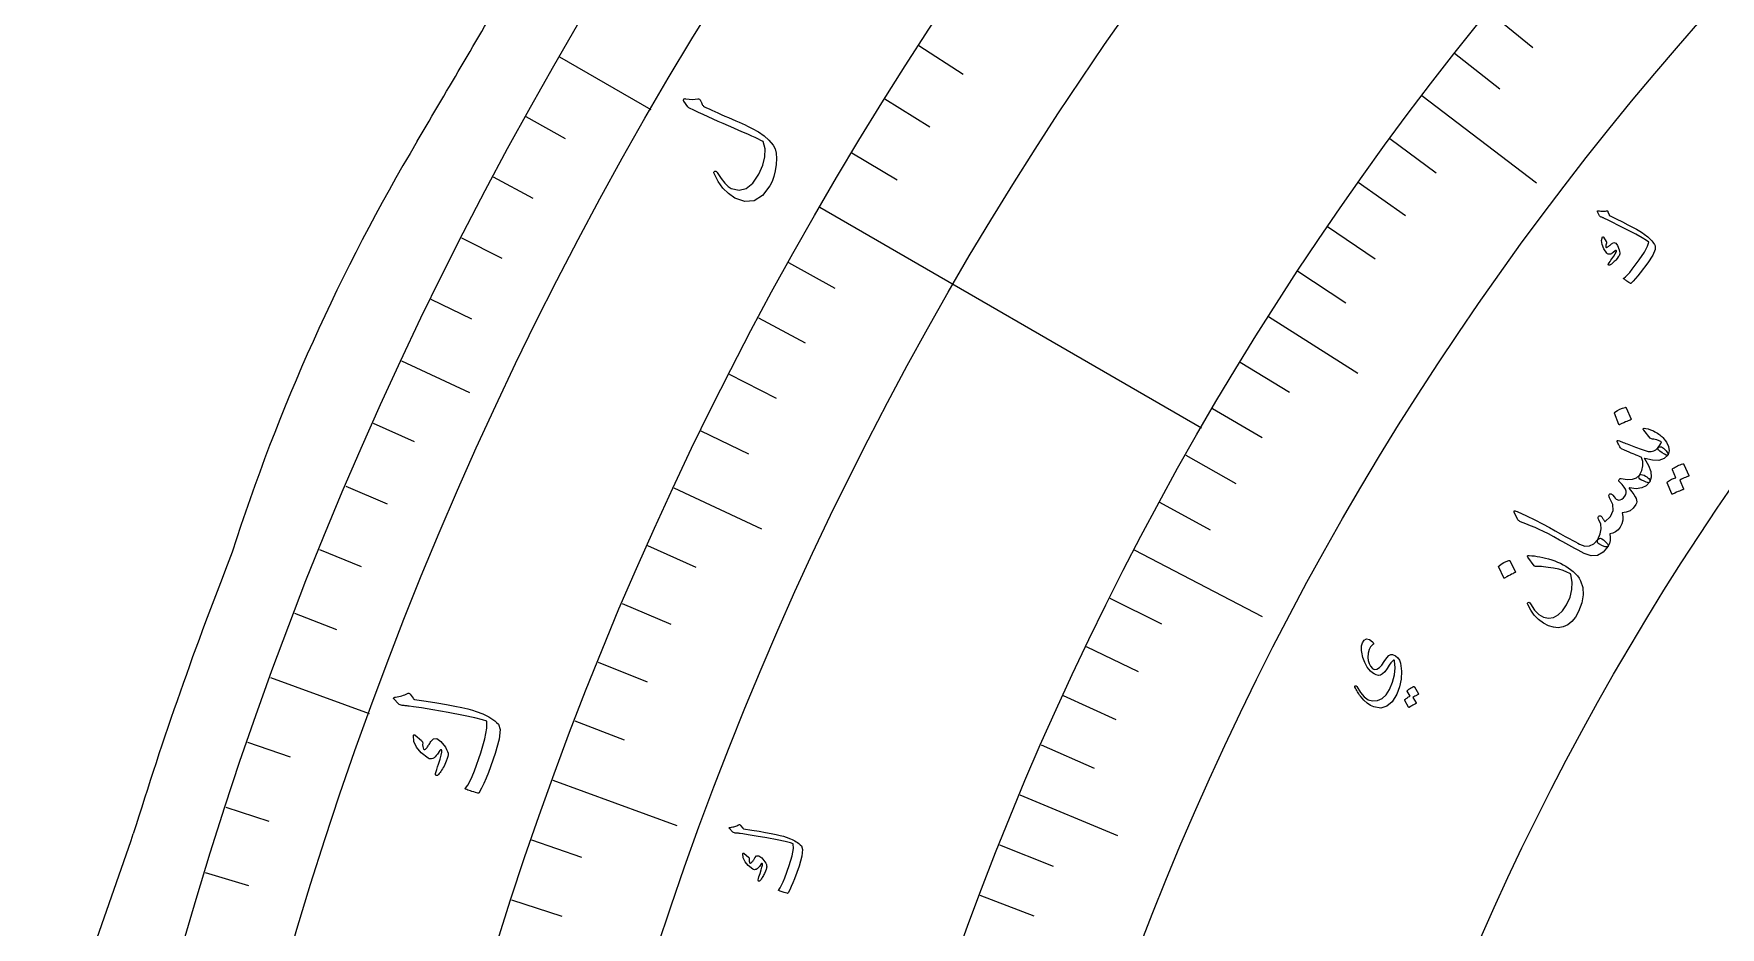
# Model space of a CAD drawing. Header units: millimetres. Extents: x -93 to 93, y -93 to 102.
# Drawn here: x -90.65 to -51.7, y 25.24 to 45.86 of the extents above; entities that cross this region are included whole.
import ezdxf

# ---------------------------------------------------------------- set-up
doc = ezdxf.new("R2010")
doc.units = ezdxf.units.MM
for name, color, linetype in [('CUT_OUTER', 1, 'Continuous'), ('ENGRAVE', 7, 'Continuous'), ('ENGRAVE_FINE', 8, 'Continuous'), ('TEXT', 5, 'Continuous')]:
    doc.layers.add(name, color=color, linetype=linetype)

msp = doc.modelspace()

# ---------------------------------------------------------------- linework, layer by layer
at = {"layer": 'CUT_OUTER'}
msp.add_lwpolyline([(-89.7564, 23.3626), (-88.3974, 27.2413), (-88.3506, 27.394)], dxfattribs=at)
for centre, radius, start, end in [((-836.2489, 488.5213), 875.9874, 329.4587963, 329.7382763), ((-42.4762, 19.9642), 45.7617, 149.22155, 162.27856), ((-0.1425, 0.0471), 92.35, 158.499901, 162.775151)]:
    msp.add_arc(centre, radius, start, end, dxfattribs=at)
at = {"layer": 'ENGRAVE'}
for points in [[(-78.5052, 45.325), (-76.4024, 44.1109)], [(-58.5949, 44.4342), (-55.9416, 42.4221)], [(-72.4972, 41.8562), (-63.6853, 36.7687)], [(-62.132, 39.3368), (-60.0687, 38.0305)], [(-82.1568, 38.3103), (-80.5849, 37.5774)], [(-75.8693, 35.3784), (-73.8405, 34.4324)], [(-65.2336, 33.9462), (-62.2796, 32.409)], [(-85.1831, 31.0041), (-82.9014, 30.1737)], [(-78.664, 28.6314), (-75.7956, 27.5873)], [(-67.8746, 28.2983), (-65.6207, 27.3586)]]:
    msp.add_lwpolyline(points, dxfattribs=at)
for radius in [90.65, 90.65, 88.2219, 83.7125, 83.7125, 80.1513, 73.5375, 73.5375, 69.6525, 62.4375, 62.4375]:
    msp.add_circle((0, 0), radius, dxfattribs=at)
at = {"layer": 'ENGRAVE_FINE'}
for points in [[(-57.0643, 46.3835), (-56.0307, 45.5433)], [(-70.2072, 45.5931), (-69.1832, 44.9281)], [(-57.8377, 45.4155), (-56.79, 44.5929)], [(-70.9922, 44.3609), (-69.9568, 43.7138)], [(-79.2843, 43.948), (-78.3741, 43.4435)], [(-59.3359, 43.4398), (-58.2611, 42.653)], [(-71.7556, 43.1151), (-70.709, 42.4863)], [(-80.0392, 42.5576), (-79.1204, 42.0691)], [(-60.0603, 42.4326), (-58.9724, 41.664)], [(-60.7679, 41.4129), (-59.6672, 40.6628)], [(-80.7697, 41.1542), (-79.8425, 40.6818)], [(-73.2166, 40.5846), (-72.1487, 39.9927)], [(-61.4585, 40.3808), (-60.3453, 39.6494)], [(-81.4757, 39.7383), (-80.5404, 39.2822)], [(-73.9138, 39.3006), (-72.8357, 38.7274)], [(-62.788, 38.281), (-61.6507, 37.5876)], [(-74.5884, 38.0047), (-73.5005, 37.4504)], [(-63.4263, 37.2138), (-62.2775, 36.5397)], [(-82.8129, 36.8707), (-81.8622, 36.4474)], [(-75.2403, 36.6971), (-74.1429, 36.1619)], [(-64.0468, 36.1354), (-62.8868, 35.4808)], [(-83.4438, 35.4198), (-82.4859, 35.0132)], [(-64.6493, 35.0461), (-63.4783, 34.4113)], [(-84.0492, 33.9581), (-83.0844, 33.5683)], [(-76.4752, 34.0489), (-75.3597, 33.5523)], [(-65.7994, 32.836), (-64.6076, 32.2413)], [(-84.6291, 32.4861), (-83.6576, 32.1131)], [(-77.0578, 32.7091), (-75.9338, 32.232)], [(-66.3466, 31.7158), (-65.1448, 31.1414)], [(-77.6169, 31.3593), (-76.4848, 30.9019)], [(-66.875, 30.586), (-65.6637, 30.0319)], [(-78.1524, 29.9999), (-77.0124, 29.5623)], [(-85.7113, 29.5128), (-84.7273, 29.174)], [(-67.3844, 29.4467), (-66.1638, 28.9133)], [(-86.2133, 28.0124), (-85.2236, 27.6908)], [(-79.1517, 27.2541), (-77.9972, 26.8566)], [(-68.3456, 27.1412), (-67.1076, 26.6496)], [(-86.689, 26.5035), (-85.6939, 26.1992)], [(-79.6153, 25.8686), (-78.4541, 25.4913)], [(-68.797, 25.9756), (-67.5509, 25.5051)]]:
    msp.add_lwpolyline(points, dxfattribs=at)
at = {"layer": 'TEXT'}
for points in [[(-75.6373, 44.306), (-75.6431, 44.3163), (-75.6455, 44.3266), (-75.6446, 44.337), (-75.6402, 44.3473), (-75.633, 44.3559), (-75.6234, 44.3611), (-75.6114, 44.363), (-75.597, 44.3615), (-75.5148, 44.3501), (-75.4405, 44.3458), (-75.3742, 44.3485), (-75.3158, 44.3584), (-75.2961, 44.3598), (-75.2783, 44.353), (-75.2624, 44.338), (-75.2485, 44.3147), (-75.2428, 44.3018), (-75.2372, 44.2894), (-75.2318, 44.2776), (-75.2265, 44.2663), (-75.2216, 44.2558), (-75.2172, 44.246), (-75.2132, 44.2371), (-75.2098, 44.2289), (-75.2032, 44.2146), (-75.1931, 44.2013), (-75.1795, 44.1889), (-75.1625, 44.1774), (-75.1107, 44.1516), (-75.0537, 44.1243), (-74.9916, 44.0954), (-74.9243, 44.0649), (-74.852, 44.0327), (-74.7748, 43.9986), (-74.6927, 43.9625), (-74.6057, 43.9245), (-74.5181, 43.8877), (-74.4362, 43.8525), (-74.3599, 43.8189), (-74.2892, 43.7868), (-74.2238, 43.7565), (-74.1634, 43.7278), (-74.1081, 43.7009), (-74.0579, 43.6758), (-73.9126, 43.5952), (-73.784, 43.5036), (-73.672, 43.4011), (-73.5766, 43.2877), (-73.5302, 43.2048), (-73.5023, 43.1025), (-73.4929, 42.9809), (-73.5019, 42.84), (-73.5253, 42.6956), (-73.5576, 42.566), (-73.599, 42.4513), (-73.6495, 42.3515), (-73.8223, 42.1281), (-74.014, 42.0066), (-74.2253, 41.9871), (-74.4563, 42.07), (-74.606, 42.1713), (-74.7364, 42.2993), (-74.8473, 42.454), (-74.9385, 42.6356), (-74.9428, 42.6479), (-74.9436, 42.6588), (-74.9409, 42.6681), (-74.9348, 42.676), (-74.9261, 42.6831), (-74.9176, 42.6875), (-74.9093, 42.689), (-74.9011, 42.6877), (-74.8901, 42.6839), (-74.8807, 42.678), (-74.8729, 42.6702), (-74.8667, 42.6604), (-74.775, 42.5197), (-74.6905, 42.4108), (-74.6135, 42.3337), (-74.544, 42.2882), (-74.3612, 42.2484), (-74.1934, 42.2911), (-74.0405, 42.416), (-73.9019, 42.6232), (-73.8108, 42.8294), (-73.7639, 43.0226), (-73.7613, 43.203), (-73.8031, 43.3707), (-73.8548, 43.398), (-73.9158, 43.4287), (-73.9863, 43.4627), (-74.0663, 43.5001), (-74.1559, 43.5407), (-74.2555, 43.5845), (-74.3652, 43.6315), (-74.4848, 43.6816), (-74.6075, 43.7345), (-74.728, 43.787), (-74.8463, 43.8392), (-74.9624, 43.8911), (-75.0762, 43.9427), (-75.1876, 43.9944), (-75.2965, 44.046), (-75.4029, 44.0977), (-75.5079, 44.1433), (-75.5188, 44.1504), (-75.5283, 44.1582), (-75.5364, 44.1666), (-75.5431, 44.1758)], [(-54.5115, 41.7741), (-54.4865, 41.77), (-54.462, 41.767), (-54.4382, 41.7651), (-54.415, 41.7644), (-54.3923, 41.7649), (-54.3701, 41.7667), (-54.3483, 41.7699), (-54.3269, 41.7744), (-54.3168, 41.7746), (-54.3081, 41.7707), (-54.301, 41.7625), (-54.2955, 41.7502), (-54.2691, 41.6818), (-54.2659, 41.6747), (-54.263, 41.6691), (-54.2602, 41.665), (-54.2577, 41.6623), (-54.1021, 41.5867), (-53.9624, 41.5174), (-53.8384, 41.4543), (-53.73, 41.3976), (-53.6376, 41.3472), (-53.5612, 41.3032), (-53.5008, 41.2656), (-53.4564, 41.2343), (-53.3754, 41.1718), (-53.3508, 41.1505), (-53.3271, 41.1279), (-53.3042, 41.104), (-53.2822, 41.0788), (-53.2611, 41.0522), (-53.241, 41.0241), (-53.2219, 40.9944), (-53.2038, 40.9633), (-53.2028, 40.8834), (-53.2601, 40.7536), (-53.3753, 40.5734), (-53.548, 40.3424), (-53.6046, 40.2723), (-53.6588, 40.2088), (-53.7106, 40.1519), (-53.7599, 40.1015), (-53.7659, 40.0981), (-53.7719, 40.0968), (-53.7778, 40.0978), (-53.7837, 40.1011), (-53.8104, 40.1187), (-53.8347, 40.1349), (-53.8564, 40.1497), (-53.8755, 40.1631), (-53.8924, 40.1752), (-53.9071, 40.1863), (-53.9197, 40.1963), (-53.9302, 40.2051), (-53.9358, 40.2105), (-53.9376, 40.2152), (-53.9356, 40.2194), (-53.9298, 40.2231), (-53.8889, 40.2533), (-53.8426, 40.297), (-53.791, 40.3544), (-53.734, 40.4252), (-53.5705, 40.6419), (-53.4522, 40.8186), (-53.3795, 40.956), (-53.3526, 41.0541), (-53.4031, 41.0928), (-53.5025, 41.153), (-53.651, 41.2347), (-53.8486, 41.3377), (-54.0477, 41.4391), (-54.1988, 41.5152), (-54.3018, 41.5659), (-54.3568, 41.5914), (-54.3721, 41.598), (-54.3865, 41.6042), (-54.3998, 41.6099), (-54.4122, 41.6152), (-54.4235, 41.62), (-54.4336, 41.6242), (-54.4425, 41.6278), (-54.4502, 41.6308), (-54.4662, 41.6384), (-54.4797, 41.6481), (-54.4907, 41.6598), (-54.4991, 41.6736), (-54.5375, 41.7539), (-54.5398, 41.7598), (-54.5404, 41.7648), (-54.5394, 41.7689), (-54.5368, 41.772), (-54.5315, 41.7744), (-54.5256, 41.7755), (-54.5189, 41.7754), (-54.5115, 41.7741)], [(-54.4241, 41.1718), (-54.4212, 41.1747), (-54.4179, 41.1765), (-54.4141, 41.1772), (-54.4097, 41.1769), (-54.4067, 41.1756), (-54.4037, 41.1736), (-54.4008, 41.1711), (-54.3981, 41.1681), (-54.3365, 41.0659), (-54.3308, 41.0548), (-54.3274, 41.0451), (-54.3262, 41.0368), (-54.3272, 41.0298), (-54.3372, 41.0042), (-54.343, 40.9803), (-54.3444, 40.9581), (-54.3417, 40.9377), (-54.3374, 40.9309), (-54.3285, 40.9292), (-54.3151, 40.9326), (-54.2972, 40.9412), (-54.2869, 40.9481), (-54.2766, 40.9556), (-54.2662, 40.9635), (-54.2557, 40.9719), (-54.2452, 40.9808), (-54.2345, 40.9905), (-54.2236, 41.0008), (-54.2125, 41.0118), (-54.1627, 41.0411), (-54.1162, 41.0273), (-54.0732, 40.9706), (-54.0335, 40.8711), (-54.0255, 40.8364), (-54.0219, 40.8058), (-54.0228, 40.7792), (-54.0282, 40.7567), (-54.0384, 40.7352), (-54.0562, 40.7083), (-54.0817, 40.676), (-54.1148, 40.6382), (-54.1321, 40.6193), (-54.1493, 40.6019), (-54.1663, 40.5859), (-54.1831, 40.5715), (-54.1994, 40.5584), (-54.215, 40.5463), (-54.2298, 40.5353), (-54.2438, 40.5253), (-54.2543, 40.5205), (-54.2638, 40.5186), (-54.2721, 40.5194), (-54.2793, 40.523), (-54.2852, 40.529), (-54.2875, 40.5357), (-54.2864, 40.543), (-54.2819, 40.5511), (-54.2659, 40.5757), (-54.2474, 40.6033), (-54.2263, 40.6338), (-54.2026, 40.6674), (-54.1584, 40.73), (-54.126, 40.7805), (-54.1056, 40.8191), (-54.0972, 40.8456), (-54.0972, 40.8498), (-54.0987, 40.8532), (-54.1017, 40.8559), (-54.1064, 40.8578), (-54.1099, 40.8581), (-54.1141, 40.857), (-54.1191, 40.8545), (-54.1248, 40.8506), (-54.1732, 40.8108), (-54.1943, 40.7949), (-54.215, 40.7831), (-54.235, 40.7755), (-54.2546, 40.7721), (-54.2746, 40.7719), (-54.2921, 40.776), (-54.307, 40.7844), (-54.3194, 40.7971), (-54.3906, 40.8987), (-54.4318, 40.9951), (-54.443, 41.0861), (-54.4241, 41.1718)], [(-54.1419, 37.1026), (-54.1429, 37.1081), (-54.1417, 37.114), (-54.1383, 37.1204), (-54.1327, 37.1272), (-54.0774, 37.1642), (-54.0196, 37.195), (-53.9592, 37.2198), (-53.8964, 37.2384), (-53.8884, 37.2389), (-53.882, 37.2371), (-53.8772, 37.2331), (-53.874, 37.2267), (-53.7624, 36.969), (-53.7609, 36.9613), (-53.7638, 36.9546), (-53.7711, 36.9491), (-53.7829, 36.9448), (-53.7931, 36.941), (-53.8088, 36.9347), (-53.83, 36.926), (-53.8567, 36.9148), (-53.889, 36.9008), (-53.9274, 36.8836), (-53.9716, 36.8633), (-54.0218, 36.8398), (-54.0293, 36.8372), (-54.0349, 36.8372), (-54.0388, 36.8399), (-54.0409, 36.8451)], [(-53.4672, 36.7126), (-53.4784, 36.7292), (-53.4805, 36.7418), (-53.4733, 36.7504), (-53.457, 36.7552), (-53.4179, 36.7536), (-53.3696, 36.7427), (-53.3119, 36.7225), (-53.2449, 36.693), (-53.2114, 36.6765), (-53.1798, 36.6591), (-53.1503, 36.641), (-53.1226, 36.6221), (-53.0969, 36.6025), (-53.0728, 36.5825), (-53.0505, 36.5621), (-53.03, 36.5411), (-52.9447, 36.4344), (-52.8959, 36.3326), (-52.8835, 36.2357), (-52.9075, 36.1438), (-52.9228, 36.1328), (-52.9511, 36.1369), (-52.9924, 36.1559), (-53.0467, 36.1899), (-53.0982, 36.2281), (-53.1309, 36.2596), (-53.145, 36.2845), (-53.1403, 36.3028), (-53.1175, 36.3309), (-53.0957, 36.3639), (-53.0747, 36.4018), (-53.0547, 36.4445), (-53.1131, 36.469), (-53.1633, 36.4869), (-53.2052, 36.4981), (-53.2389, 36.5027), (-53.2659, 36.5052), (-53.2881, 36.5099), (-53.3053, 36.517), (-53.3176, 36.5264)], [(-53.9801, 36.2811), (-53.9912, 36.2895), (-54.0045, 36.3051), (-54.0201, 36.3279), (-54.0379, 36.358), (-54.0538, 36.388), (-54.0664, 36.4124), (-54.0757, 36.4312), (-54.0816, 36.4445), (-54.0815, 36.4621), (-54.0731, 36.4712), (-54.0562, 36.4717), (-54.0309, 36.4637), (-54.0145, 36.457), (-53.9948, 36.4493), (-53.9717, 36.4405), (-53.9454, 36.4307), (-53.9161, 36.4196), (-53.8843, 36.4071), (-53.85, 36.393), (-53.8131, 36.3775), (-53.6567, 36.3165), (-53.5301, 36.2703), (-53.4331, 36.2388), (-53.3658, 36.2222), (-53.2987, 36.2196), (-53.2388, 36.2321), (-53.186, 36.2599), (-53.1403, 36.3028), (-53.1275, 36.3153), (-53.1128, 36.3237), (-53.0962, 36.3279), (-53.0776, 36.3279), (-53.0563, 36.3237), (-53.0357, 36.3143), (-53.0157, 36.2997), (-52.9965, 36.28), (-52.9504, 36.2309), (-52.9201, 36.1919), (-52.9058, 36.1628), (-52.9075, 36.1438), (-52.9994, 36.0573), (-53.1195, 36.0146), (-53.268, 36.0157), (-53.4449, 36.0606), (-53.4515, 36.0616), (-53.4551, 36.0609), (-53.4554, 36.0586), (-53.4527, 36.0546), (-53.357, 35.8994), (-53.3049, 35.7579), (-53.2962, 35.6301), (-53.3311, 35.5157), (-53.3393, 35.5055), (-53.351, 35.5), (-53.3661, 35.4991), (-53.3848, 35.5029), (-53.4094, 35.5116), (-53.4397, 35.5236), (-53.4758, 35.5389), (-53.5177, 35.5577), (-53.5553, 35.5807), (-53.5758, 35.6075), (-53.5793, 35.6379), (-53.5658, 35.672), (-53.5121, 35.7803), (-53.4868, 35.8847), (-53.4898, 35.9852), (-53.5212, 36.0819), (-53.529, 36.0886), (-53.548, 36.0982), (-53.5784, 36.1106), (-53.62, 36.1259), (-53.6458, 36.1353), (-53.677, 36.1478), (-53.7139, 36.1632), (-53.7562, 36.1817), (-53.804, 36.2029), (-53.8573, 36.2265), (-53.916, 36.2526), (-53.9801, 36.2811)], [(-52.8042, 35.7999), (-52.8053, 35.8053), (-52.8042, 35.8111), (-52.8009, 35.8173), (-52.7955, 35.8239), (-52.7689, 35.8426), (-52.7418, 35.8598), (-52.7143, 35.8755), (-52.6863, 35.8898), (-52.6577, 35.9026), (-52.628, 35.9141), (-52.5975, 35.9241), (-52.5659, 35.9328), (-52.5578, 35.9332), (-52.551, 35.931), (-52.5453, 35.9265), (-52.5409, 35.9195), (-52.4274, 35.6632), (-52.4271, 35.6581), (-52.4304, 35.6532), (-52.4374, 35.6485), (-52.4481, 35.6439), (-52.4567, 35.6416), (-52.4694, 35.637), (-52.4863, 35.6301), (-52.5073, 35.6209), (-52.5327, 35.6094), (-52.5629, 35.5954), (-52.5977, 35.5791), (-52.6372, 35.5603), (-52.5493, 35.3601), (-52.5476, 35.3525), (-52.5503, 35.346), (-52.5574, 35.3406), (-52.569, 35.3364), (-52.579, 35.3327), (-52.5944, 35.3266), (-52.6152, 35.3182), (-52.6414, 35.3073), (-52.6731, 35.2937), (-52.7107, 35.277), (-52.7541, 35.2572), (-52.8032, 35.2344), (-52.8098, 35.233), (-52.8149, 35.2338), (-52.8185, 35.2369), (-52.8206, 35.2423), (-52.9267, 35.495), (-52.9278, 35.5003), (-52.9267, 35.5061), (-52.9235, 35.5124), (-52.9181, 35.519), (-52.8967, 35.5357), (-52.8744, 35.551), (-52.8515, 35.5649), (-52.8279, 35.5774), (-52.8038, 35.5885), (-52.7792, 35.5985), (-52.7543, 35.6072), (-52.729, 35.6148)], [(-54.5045, 34.6429), (-54.5136, 34.6603), (-54.5194, 34.6765), (-54.5217, 34.6914), (-54.5206, 34.7051), (-54.5163, 34.7167), (-54.5087, 34.7254), (-54.4979, 34.731), (-54.4839, 34.7337), (-54.4685, 34.732), (-54.4535, 34.7245), (-54.4389, 34.7113), (-54.4248, 34.6923), (-54.4187, 34.6811), (-54.4122, 34.6699), (-54.4052, 34.6586), (-54.3978, 34.6473), (-54.3903, 34.6357), (-54.3831, 34.6236), (-54.3763, 34.611), (-54.3697, 34.598), (-54.238, 34.721), (-54.1751, 34.8542), (-54.1809, 34.9981), (-54.2555, 35.1528), (-54.2646, 35.1701), (-54.2705, 35.1858), (-54.2732, 35.2), (-54.2728, 35.2125), (-54.2685, 35.2242), (-54.2613, 35.2331), (-54.2513, 35.2392), (-54.2384, 35.2425), (-54.2242, 35.242), (-54.2105, 35.2365), (-54.1971, 35.2262), (-54.1841, 35.211), (-54.1539, 35.1723), (-54.127, 35.1422), (-54.1033, 35.1207), (-54.0829, 35.108), (-54.0483, 35.0983), (-54.0127, 35.1024), (-53.9761, 35.1203), (-53.9385, 35.1518), (-53.9054, 35.1912), (-53.8839, 35.2298), (-53.8741, 35.2677), (-53.876, 35.3048), (-53.8916, 35.3463), (-53.923, 35.3973), (-53.9702, 35.4578), (-54.0332, 35.5277), (-54.0404, 35.5367), (-54.0429, 35.5472), (-54.0406, 35.5593), (-54.0335, 35.5729), (-54.0236, 35.5852), (-54.0127, 35.593), (-54.001, 35.5966), (-53.9884, 35.5958), (-53.8474, 35.5759), (-53.7297, 35.5823), (-53.6353, 35.6152), (-53.5641, 35.6746), (-53.5473, 35.6857), (-53.5246, 35.6886), (-53.4961, 35.6834), (-53.4617, 35.67), (-53.4262, 35.6531), (-53.3959, 35.6345), (-53.371, 35.6144), (-53.3514, 35.5927), (-53.3353, 35.5698), (-53.3263, 35.5498), (-53.3243, 35.5326), (-53.3294, 35.5183), (-53.4113, 35.4301), (-53.516, 35.3774), (-53.6436, 35.36), (-53.7942, 35.378), (-53.8019, 35.3791), (-53.8059, 35.3773), (-53.8062, 35.3726), (-53.8027, 35.365), (-53.7441, 35.292), (-53.698, 35.2291), (-53.6644, 35.1764), (-53.6434, 35.1338), (-53.6333, 35.0959), (-53.631, 35.0598), (-53.6363, 35.0255), (-53.6493, 34.993), (-53.7115, 34.9101), (-53.7855, 34.8511), (-53.8716, 34.8158), (-53.9696, 34.8044), (-53.9513, 34.7163), (-53.9519, 34.6322), (-53.9712, 34.5519), (-54.0094, 34.4754), (-54.0598, 34.4106), (-54.1173, 34.3628), (-54.1822, 34.3319), (-54.2542, 34.318), (-54.242, 34.2373), (-54.2435, 34.1633), (-54.259, 34.0957), (-54.2883, 34.0346), (-54.3135, 34.019), (-54.3579, 34.0223), (-54.4215, 34.0444), (-54.5042, 34.0854), (-54.5262, 34.103), (-54.5373, 34.1254), (-54.5377, 34.1525), (-54.5272, 34.1844), (-54.4712, 34.3154), (-54.4487, 34.4355), (-54.4598, 34.5446), (-54.5045, 34.6429)], [(-56.4575, 34.8179), (-56.4623, 34.8282), (-56.4645, 34.8364), (-56.4644, 34.8427), (-56.4617, 34.847), (-56.4542, 34.8513), (-56.4401, 34.8506), (-56.4195, 34.8449), (-56.3922, 34.8343), (-56.1793, 34.7338), (-55.9839, 34.6383), (-55.8061, 34.5479), (-55.6458, 34.4627), (-55.5101, 34.3876), (-55.3884, 34.3204), (-55.2807, 34.2612), (-55.1869, 34.2099), (-55.1072, 34.1664), (-55.0417, 34.1305), (-54.9903, 34.1022), (-54.9531, 34.0816), (-54.8303, 34.0381), (-54.7185, 34.0408), (-54.6175, 34.0895), (-54.5272, 34.1844), (-54.5003, 34.2096), (-54.4696, 34.2172), (-54.4351, 34.2073), (-54.3969, 34.1798), (-54.342, 34.1281), (-54.3056, 34.0867), (-54.2877, 34.0555), (-54.2883, 34.0346), (-54.4038, 33.8949), (-54.5346, 33.8202), (-54.681, 33.8106), (-54.8432, 33.8664), (-54.9144, 33.9033), (-54.9854, 33.9409), (-55.0563, 33.979), (-55.1271, 34.0177), (-55.1979, 34.0569), (-55.2687, 34.0963), (-55.3396, 34.136), (-55.4105, 34.1759), (-55.5457, 34.2524), (-55.669, 34.3186), (-55.7804, 34.3747), (-55.8799, 34.4206), (-55.977, 34.4622), (-56.0812, 34.5052), (-56.1925, 34.5498), (-56.311, 34.5959), (-56.3317, 34.6051), (-56.3489, 34.6164), (-56.3626, 34.6297), (-56.3727, 34.645)], [(-56.8185, 33.553), (-56.8198, 33.5584), (-56.819, 33.5644), (-56.816, 33.571), (-56.8108, 33.5782), (-56.758, 33.6191), (-56.7022, 33.6541), (-56.6435, 33.6831), (-56.5819, 33.7061), (-56.574, 33.7072), (-56.5675, 33.7059), (-56.5624, 33.7022), (-56.5588, 33.696), (-56.4305, 33.4457), (-56.4285, 33.4381), (-56.4309, 33.4312), (-56.4379, 33.4252), (-56.4494, 33.42), (-56.4594, 33.4155), (-56.4746, 33.4081), (-56.4952, 33.3979), (-56.5212, 33.3848), (-56.5526, 33.3685), (-56.5898, 33.3487), (-56.6327, 33.3252), (-56.6813, 33.2981), (-56.6886, 33.295), (-56.6943, 33.2947), (-56.6983, 33.297), (-56.7008, 33.3022)], [(-56.1129, 33.8184), (-56.0539, 33.8139), (-55.9933, 33.8074), (-55.9311, 33.799), (-55.8674, 33.7886), (-55.8019, 33.7758), (-55.7346, 33.76), (-55.6654, 33.7411), (-55.5944, 33.7193), (-55.5249, 33.6953), (-55.4579, 33.6686), (-55.3932, 33.6392), (-55.3308, 33.6071), (-55.2706, 33.5721), (-55.2124, 33.5342), (-55.1561, 33.4935), (-55.1019, 33.4498), (-55.0478, 33.3992), (-55.0013, 33.3468), (-54.9622, 33.2926), (-54.9307, 33.2367), (-54.8769, 33.0791), (-54.8659, 32.9085), (-54.8976, 32.7246), (-54.9718, 32.5272), (-55.0449, 32.396), (-55.1289, 32.2928), (-55.224, 32.2174), (-55.3303, 32.1699), (-55.4415, 32.1522), (-55.5546, 32.161), (-55.6695, 32.1962), (-55.7862, 32.258), (-55.8983, 32.3434), (-55.9957, 32.4435), (-56.0781, 32.5582), (-56.1455, 32.6876), (-56.1514, 32.7054), (-56.1522, 32.7198), (-56.1477, 32.7306), (-56.138, 32.7379), (-56.1243, 32.742), (-56.1109, 32.7376), (-56.098, 32.7248), (-56.0854, 32.7036), (-55.9904, 32.5583), (-55.8886, 32.4547), (-55.7803, 32.3928), (-55.6657, 32.3722), (-55.5533, 32.3909), (-55.4475, 32.4478), (-55.348, 32.5431), (-55.2548, 32.6765), (-55.1713, 32.8552), (-55.1262, 33.0319), (-55.1194, 33.2071), (-55.151, 33.3809), (-55.1531, 33.3854), (-55.1573, 33.3902), (-55.1635, 33.3954), (-55.1719, 33.4009), (-55.2414, 33.4377), (-55.3282, 33.4708), (-55.4324, 33.5001), (-55.554, 33.5256), (-55.6166, 33.5363), (-55.6752, 33.5454), (-55.7299, 33.5531), (-55.7807, 33.5593), (-55.8275, 33.5637), (-55.8702, 33.5661), (-55.9089, 33.5666), (-55.9435, 33.565), (-55.9612, 33.565), (-55.9757, 33.5677), (-55.9872, 33.5732), (-55.9957, 33.5816), (-56.1455, 33.7825), (-56.1525, 33.7971), (-56.1494, 33.8079), (-56.1362, 33.8151), (-56.1129, 33.8184)], [(-59.725, 31.7623), (-59.7768, 31.713), (-59.813, 31.6465), (-59.8337, 31.5629), (-59.8388, 31.4623), (-59.8299, 31.3921), (-59.8095, 31.327), (-59.7777, 31.2668), (-59.7343, 31.2116), (-59.7243, 31.2031), (-59.7126, 31.1967), (-59.6993, 31.1924), (-59.6843, 31.1901), (-59.6294, 31.1988), (-59.5738, 31.2323), (-59.5175, 31.2907), (-59.4604, 31.3739), (-59.4048, 31.4564), (-59.3542, 31.5109), (-59.3087, 31.5373), (-59.2682, 31.5358), (-59.2, 31.5017), (-59.1471, 31.4567), (-59.1094, 31.4007), (-59.087, 31.3338), (-59.0652, 31.148), (-59.0723, 30.9665), (-59.1083, 30.7891), (-59.1731, 30.6157), (-59.2776, 30.4437), (-59.4005, 30.3379), (-59.5421, 30.2981), (-59.7027, 30.3245), (-59.7798, 30.3605), (-59.8567, 30.4132), (-59.9332, 30.4828), (-60.0094, 30.5692), (-60.0292, 30.5959), (-60.0479, 30.6225), (-60.0654, 30.6489), (-60.0819, 30.6753), (-60.0973, 30.7017), (-60.1116, 30.7284), (-60.125, 30.7552), (-60.1374, 30.7824), (-60.1415, 30.7956), (-60.1409, 30.8053), (-60.1357, 30.8115), (-60.1258, 30.8141), (-60.1158, 30.8132), (-60.107, 30.8097), (-60.0995, 30.8036), (-60.0933, 30.7951), (-60.0093, 30.6555), (-59.9212, 30.5535), (-59.8294, 30.4889), (-59.7337, 30.4614), (-59.6144, 30.4689), (-59.5091, 30.5154), (-59.4176, 30.6009), (-59.3399, 30.7252), (-59.2668, 30.8984), (-59.223, 31.0659), (-59.2084, 31.228), (-59.2231, 31.3848), (-59.2258, 31.3952), (-59.2309, 31.4013), (-59.2382, 31.403), (-59.2479, 31.4003), (-59.273, 31.382), (-59.3058, 31.3446), (-59.3463, 31.288), (-59.3944, 31.2122), (-59.4467, 31.1368), (-59.4977, 31.085), (-59.5474, 31.0569), (-59.5959, 31.0524), (-59.6443, 31.0638), (-59.6907, 31.0841), (-59.7351, 31.1134), (-59.7774, 31.1516), (-59.852, 31.2431), (-59.9105, 31.3468), (-59.9529, 31.4626), (-59.979, 31.5905), (-59.9838, 31.6235), (-59.9866, 31.6545), (-59.9874, 31.6836), (-59.9864, 31.7108), (-59.9835, 31.7361), (-59.979, 31.7593), (-59.973, 31.7805), (-59.9653, 31.7996), (-59.9212, 31.8669), (-59.8673, 31.8939), (-59.8039, 31.8806), (-59.7308, 31.8271), (-59.714, 31.8072), (-59.7075, 31.7897), (-59.7111, 31.7748), (-59.725, 31.7623)], [(-58.9293, 30.6865), (-58.9304, 30.69), (-58.9302, 30.6939), (-58.9285, 30.6982), (-58.9254, 30.703), (-58.9092, 30.7174), (-58.8926, 30.7309), (-58.8756, 30.7434), (-58.8582, 30.755), (-58.8403, 30.7657), (-58.8215, 30.7755), (-58.8021, 30.7846), (-58.7819, 30.7928), (-58.7766, 30.7936), (-58.7719, 30.7928), (-58.7678, 30.7902), (-58.7643, 30.7859), (-58.6693, 30.625), (-58.6686, 30.6217), (-58.6705, 30.6181), (-58.6748, 30.6144), (-58.6815, 30.6106), (-58.687, 30.6084), (-58.695, 30.6044), (-58.7057, 30.5985), (-58.7189, 30.5908), (-58.7349, 30.5812), (-58.7538, 30.5696), (-58.7756, 30.5561), (-58.8003, 30.5406), (-58.7268, 30.4147), (-58.7251, 30.4098), (-58.7264, 30.4053), (-58.7307, 30.4012), (-58.7381, 30.3975), (-58.7444, 30.3943), (-58.7542, 30.3891), (-58.7673, 30.3819), (-58.7838, 30.3727), (-58.8038, 30.3613), (-58.8275, 30.3474), (-58.8547, 30.331), (-58.8856, 30.3121), (-58.8898, 30.3107), (-58.8932, 30.3109), (-58.8959, 30.3127), (-58.8976, 30.316), (-58.987, 30.4754), (-58.9882, 30.4789), (-58.9879, 30.4828), (-58.9862, 30.4871), (-58.9832, 30.4919), (-58.9702, 30.5046), (-58.9567, 30.5164), (-58.9426, 30.5273), (-58.9279, 30.5374), (-58.9127, 30.5466), (-58.8973, 30.5551), (-58.8814, 30.5628), (-58.8652, 30.5697)], [(-82.2985, 30.5492), (-82.2583, 30.5547), (-82.2195, 30.5617), (-82.1821, 30.5702), (-82.1462, 30.5801), (-82.1117, 30.5916), (-82.0786, 30.6049), (-82.0467, 30.6201), (-82.0161, 30.6372), (-82.0006, 30.6423), (-81.9855, 30.6403), (-81.9709, 30.6312), (-81.9567, 30.6149), (-81.8842, 30.5225), (-81.8761, 30.5131), (-81.8689, 30.5059), (-81.8628, 30.5009), (-81.8576, 30.498), (-81.5842, 30.4557), (-81.3378, 30.4154), (-81.1184, 30.3772), (-80.9261, 30.3414), (-80.761, 30.3078), (-80.6235, 30.2763), (-80.5134, 30.247), (-80.4309, 30.22), (-80.2776, 30.1625), (-80.23, 30.1415), (-80.1831, 30.1181), (-80.1369, 30.0922), (-80.0914, 30.064), (-80.0466, 30.0332), (-80.0027, 29.9996), (-79.9596, 29.9632), (-79.9172, 29.9241), (-79.8781, 29.8026), (-79.9046, 29.5774), (-79.9957, 29.248), (-80.1502, 28.8139), (-80.2035, 28.6801), (-80.2561, 28.5576), (-80.308, 28.4462), (-80.3594, 28.3459), (-80.3669, 28.3378), (-80.3755, 28.3331), (-80.385, 28.3319), (-80.3955, 28.334), (-80.4448, 28.3482), (-80.4895, 28.3614), (-80.5297, 28.3737), (-80.5653, 28.3851), (-80.5968, 28.3956), (-80.6246, 28.4055), (-80.6486, 28.4147), (-80.6688, 28.4233), (-80.6799, 28.4287), (-80.685, 28.4352), (-80.6839, 28.4425), (-80.6768, 28.4508), (-80.6286, 28.5164), (-80.5787, 28.6052), (-80.5271, 28.7172), (-80.4737, 28.8524), (-80.3264, 29.2606), (-80.229, 29.5864), (-80.1824, 29.8306), (-80.1875, 29.9932), (-80.2829, 30.0287), (-80.4633, 30.0741), (-80.7287, 30.1292), (-81.0794, 30.1937), (-81.4316, 30.2551), (-81.6985, 30.3002), (-81.88, 30.3292), (-81.976, 30.3423), (-82.0026, 30.3451), (-82.0275, 30.3477), (-82.0506, 30.3502), (-82.0721, 30.3524), (-82.0916, 30.3544), (-82.109, 30.3561), (-82.1243, 30.3574), (-82.1375, 30.3584), (-82.1657, 30.3625), (-82.1908, 30.3709), (-82.2131, 30.3836), (-82.2323, 30.4008), (-82.3289, 30.5057), (-82.3351, 30.5137), (-82.3384, 30.5211), (-82.3388, 30.5279), (-82.3363, 30.534), (-82.3293, 30.5401), (-82.3207, 30.5447), (-82.3105, 30.5477), (-82.2985, 30.5492)], [(-81.8816, 29.6671), (-81.8787, 29.6728), (-81.8745, 29.6771), (-81.8689, 29.6801), (-81.8621, 29.6817), (-81.8568, 29.6811), (-81.8514, 29.6796), (-81.8458, 29.6771), (-81.8402, 29.6737), (-81.6978, 29.5465), (-81.6839, 29.5322), (-81.674, 29.519), (-81.6682, 29.5068), (-81.6665, 29.4956), (-81.6697, 29.4516), (-81.6672, 29.4123), (-81.659, 29.3777), (-81.6452, 29.3478), (-81.6353, 29.3393), (-81.621, 29.3409), (-81.6022, 29.3525), (-81.5788, 29.3742), (-81.5663, 29.3898), (-81.554, 29.4061), (-81.5419, 29.4231), (-81.5299, 29.4409), (-81.518, 29.4596), (-81.5062, 29.4794), (-81.4944, 29.5004), (-81.4826, 29.5225), (-81.4202, 29.591), (-81.3427, 29.592), (-81.2502, 29.5256), (-81.1424, 29.3921), (-81.1138, 29.3429), (-81.0939, 29.2977), (-81.0828, 29.2567), (-81.0804, 29.2197), (-81.0857, 29.1819), (-81.1002, 29.1323), (-81.1239, 29.0708), (-81.1566, 28.9974), (-81.1741, 28.9602), (-81.192, 28.9253), (-81.2104, 28.8929), (-81.2293, 28.8629), (-81.2481, 28.835), (-81.2661, 28.8091), (-81.2835, 28.7852), (-81.3001, 28.7633), (-81.314, 28.751), (-81.3275, 28.7435), (-81.3406, 28.7408), (-81.3534, 28.7429), (-81.3651, 28.7493), (-81.3719, 28.7583), (-81.3737, 28.7701), (-81.3705, 28.7846), (-81.3579, 28.8298), (-81.3426, 28.8808), (-81.3249, 28.9376), (-81.3046, 29.0002), (-81.2666, 29.117), (-81.2411, 29.2097), (-81.2282, 29.2783), (-81.2279, 29.3229), (-81.2297, 29.3294), (-81.2336, 29.3339), (-81.2396, 29.3365), (-81.2476, 29.3372), (-81.2531, 29.336), (-81.2591, 29.3324), (-81.2655, 29.3262), (-81.2724, 29.3175), (-81.3275, 29.2336), (-81.3523, 29.1991), (-81.3783, 29.1713), (-81.4054, 29.1502), (-81.4336, 29.1357), (-81.4642, 29.1258), (-81.4929, 29.1238), (-81.5197, 29.1295), (-81.5445, 29.1431), (-81.7016, 29.2648), (-81.8101, 29.3927), (-81.8702, 29.5268), (-81.8816, 29.6671)], [(-74.5604, 27.5446), (-74.5328, 27.5483), (-74.5061, 27.5531), (-74.4805, 27.5589), (-74.4559, 27.5657), (-74.4322, 27.5736), (-74.4094, 27.5827), (-74.3876, 27.5931), (-74.3666, 27.6048), (-74.356, 27.6083), (-74.3456, 27.6069), (-74.3355, 27.6007), (-74.3257, 27.5896), (-74.2757, 27.5263), (-74.2701, 27.5199), (-74.2652, 27.5149), (-74.2609, 27.5115), (-74.2574, 27.5096), (-74.0694, 27.4806), (-73.9, 27.4532), (-73.7491, 27.4272), (-73.6169, 27.4029), (-73.5033, 27.38), (-73.4087, 27.3586), (-73.333, 27.3386), (-73.2762, 27.3202), (-73.1707, 27.2809), (-73.138, 27.2666), (-73.1057, 27.2505), (-73.0739, 27.2329), (-73.0426, 27.2135), (-73.0117, 27.1924), (-72.9815, 27.1694), (-72.9518, 27.1444), (-72.9226, 27.1176), (-72.8956, 27.034), (-72.9136, 26.8789), (-72.9762, 26.652), (-73.0827, 26.3531), (-73.1195, 26.261), (-73.1558, 26.1766), (-73.1918, 26.1), (-73.2273, 26.031), (-73.2325, 26.0255), (-73.2383, 26.0222), (-73.2449, 26.0214), (-73.2521, 26.0229), (-73.286, 26.0327), (-73.3167, 26.0419), (-73.3443, 26.0504), (-73.3688, 26.0583), (-73.3904, 26.0656), (-73.4095, 26.0724), (-73.426, 26.0788), (-73.4398, 26.0847), (-73.4475, 26.0885), (-73.451, 26.0929), (-73.4502, 26.098), (-73.4453, 26.1037), (-73.4121, 26.1487), (-73.3776, 26.2098), (-73.342, 26.2868), (-73.3051, 26.3797), (-73.2036, 26.6605), (-73.1367, 26.8848), (-73.1049, 27.0528), (-73.1085, 27.1647), (-73.1742, 27.1889), (-73.2982, 27.2198), (-73.4808, 27.2574), (-73.722, 27.3013), (-73.9641, 27.3433), (-74.1476, 27.3741), (-74.2724, 27.3939), (-74.3384, 27.4029), (-74.3567, 27.4048), (-74.3738, 27.4066), (-74.3897, 27.4083), (-74.4044, 27.4098), (-74.4178, 27.4112), (-74.4298, 27.4124), (-74.4403, 27.4133), (-74.4494, 27.414), (-74.4688, 27.4167), (-74.4861, 27.4225), (-74.5014, 27.4312), (-74.5146, 27.443), (-74.5812, 27.5148), (-74.5855, 27.5203), (-74.5877, 27.5253), (-74.588, 27.53), (-74.5863, 27.5342), (-74.5816, 27.5383), (-74.5757, 27.5415), (-74.5686, 27.5435), (-74.5604, 27.5446)], [(-74.2727, 26.9403), (-74.2707, 26.9442), (-74.2678, 26.9472), (-74.264, 26.9492), (-74.2593, 26.9503), (-74.2557, 26.9499), (-74.2519, 26.9488), (-74.2481, 26.9471), (-74.2442, 26.9448), (-74.1463, 26.8575), (-74.1368, 26.8477), (-74.13, 26.8386), (-74.126, 26.8302), (-74.1248, 26.8225), (-74.127, 26.7924), (-74.1253, 26.7654), (-74.1197, 26.7417), (-74.1101, 26.7211), (-74.1034, 26.7153), (-74.0935, 26.7164), (-74.0806, 26.7243), (-74.0645, 26.7392), (-74.0559, 26.7498), (-74.0475, 26.761), (-74.0391, 26.7727), (-74.0309, 26.7849), (-74.0228, 26.7977), (-74.0146, 26.8113), (-74.0065, 26.8257), (-73.9984, 26.8408), (-73.9556, 26.8878), (-73.9023, 26.8884), (-73.8387, 26.8428), (-73.7646, 26.7511), (-73.7449, 26.7173), (-73.7312, 26.6863), (-73.7236, 26.658), (-73.7219, 26.6326), (-73.7256, 26.6067), (-73.7356, 26.5726), (-73.7519, 26.5304), (-73.7744, 26.48), (-73.7865, 26.4545), (-73.7989, 26.4306), (-73.8116, 26.4084), (-73.8246, 26.3878), (-73.8375, 26.3687), (-73.8499, 26.3509), (-73.8619, 26.3345), (-73.8733, 26.3195), (-73.8829, 26.3111), (-73.8922, 26.306), (-73.9012, 26.3041), (-73.91, 26.3056), (-73.918, 26.31), (-73.9227, 26.3162), (-73.9239, 26.3243), (-73.9217, 26.3342), (-73.9129, 26.3653), (-73.9024, 26.4003), (-73.8902, 26.4392), (-73.8762, 26.4822), (-73.85, 26.5623), (-73.8324, 26.6259), (-73.8235, 26.673), (-73.8233, 26.7036), (-73.8246, 26.7081), (-73.8273, 26.7112), (-73.8314, 26.713), (-73.8369, 26.7134), (-73.8406, 26.7127), (-73.8448, 26.7102), (-73.8492, 26.7059), (-73.8539, 26.7), (-73.8918, 26.6424), (-73.9089, 26.6188), (-73.9267, 26.5997), (-73.9454, 26.5853), (-73.9648, 26.5754), (-73.9858, 26.5686), (-74.0055, 26.5673), (-74.0239, 26.5713), (-74.041, 26.5806), (-74.1489, 26.6643), (-74.2235, 26.7521), (-74.2648, 26.8442), (-74.2727, 26.9403)]]:
    msp.add_lwpolyline(points, close=True, dxfattribs=at)

doc.saveas('drawing.dxf')
